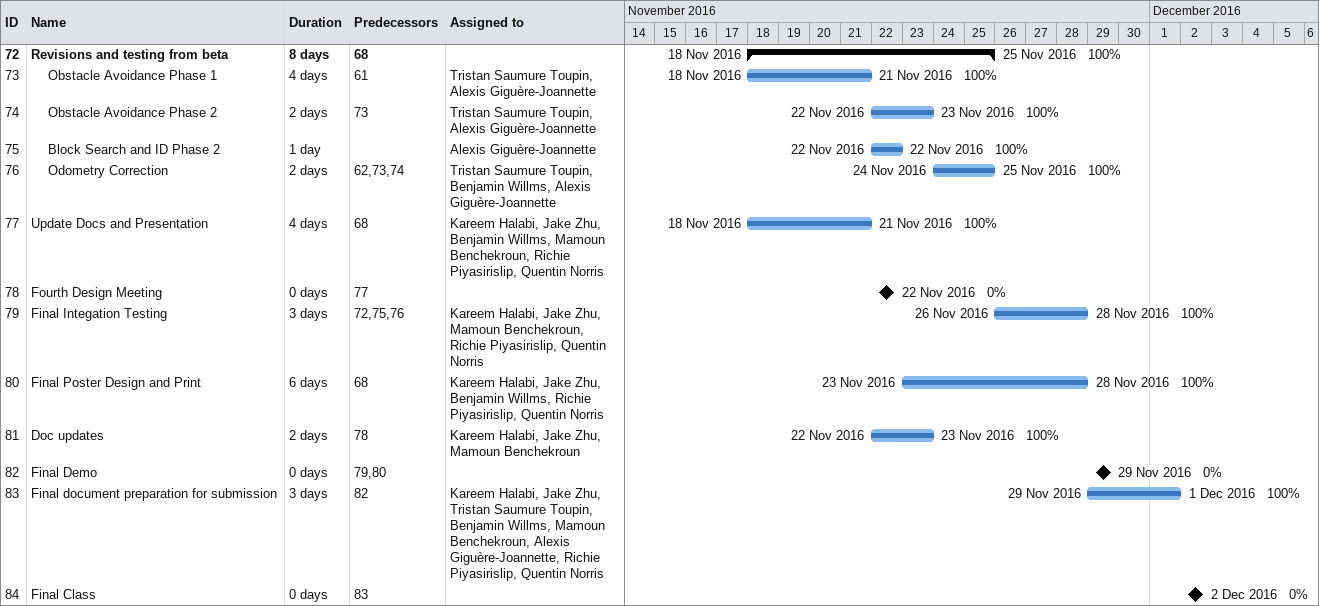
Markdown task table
| ID | Level | Task | Duration | Start | Finish | Predecessors | Resources | % complete |
|---|---|---|---|---|---|---|---|---|
| 72 | 1 | **Revisions and testing from beta** | 8d | 2016-11-18 | 2016-11-25 | 68 |  | 100 |
| 73 | 2 | Obstacle Avoidance Phase 1 | 4d | 2016-11-18 | 2016-11-21 | 61 | Tristan Saumure Toupin, Alexis Giguère-Joannette | 100 |
| 74 | 2 | Obstacle Avoidance Phase 2 | 2d | 2016-11-22 | 2016-11-23 | 73 | Tristan Saumure Toupin, Alexis Giguère-Joannette | 100 |
| 75 | 2 | Block Search and ID Phase 2 | 1d | 2016-11-22 | 2016-11-22 |  | Alexis Giguère-Joannette | 100 |
| 76 | 2 | Odometry Correction | 2d | 2016-11-24 | 2016-11-25 | 62, 73, 74 | Tristan Saumure Toupin, Benjamin Willms, Alexis Giguère-Joannette | 100 |
| 77 | 1 | Update Docs and Presentation | 4d | 2016-11-18 | 2016-11-21 | 68 | Kareem Halabi, Jake Zhu, Benjamin Willms, Mamoun Benchekroun, Richie Piyasirislip, Quentin Norris | 100 |
| 78 | 1 | Fourth Design Meeting | 0d | 2016-11-22 | 2016-11-22 | 77 |  | 0 |
| 79 | 1 | Final Integation Testing | 3d | 2016-11-26 | 2016-11-28 | 72, 75, 76 | Kareem Halabi, Jake Zhu, Mamoun Benchekroun, Richie Piyasirislip, Quentin Norris | 100 |
| 80 | 1 | Final Poster Design and Print | 6d | 2016-11-23 | 2016-11-28 | 68 | Kareem Halabi, Jake Zhu, Benjamin Willms, Richie Piyasirislip, Quentin Norris | 100 |
| 81 | 1 | Doc updates | 2d | 2016-11-22 | 2016-11-23 | 78 | Kareem Halabi, Jake Zhu, Mamoun Benchekroun | 100 |
| 82 | 1 | Final Demo | 0d | 2016-11-29 | 2016-11-29 | 79, 80 |  | 0 |
| 83 | 1 | Final document preparation for submission | 3d | 2016-11-29 | 2016-12-01 | 82 | Kareem Halabi, Jake Zhu, Tristan Saumure Toupin, Benjamin Willms, Mamoun Benchekroun, Alexis Giguère-Joannette, Richie Piyasirislip, Quentin Norris | 100 |
| 84 | 1 | Final Class | 0d | 2016-12-02 | 2016-12-02 | 83 |  | 0 |
